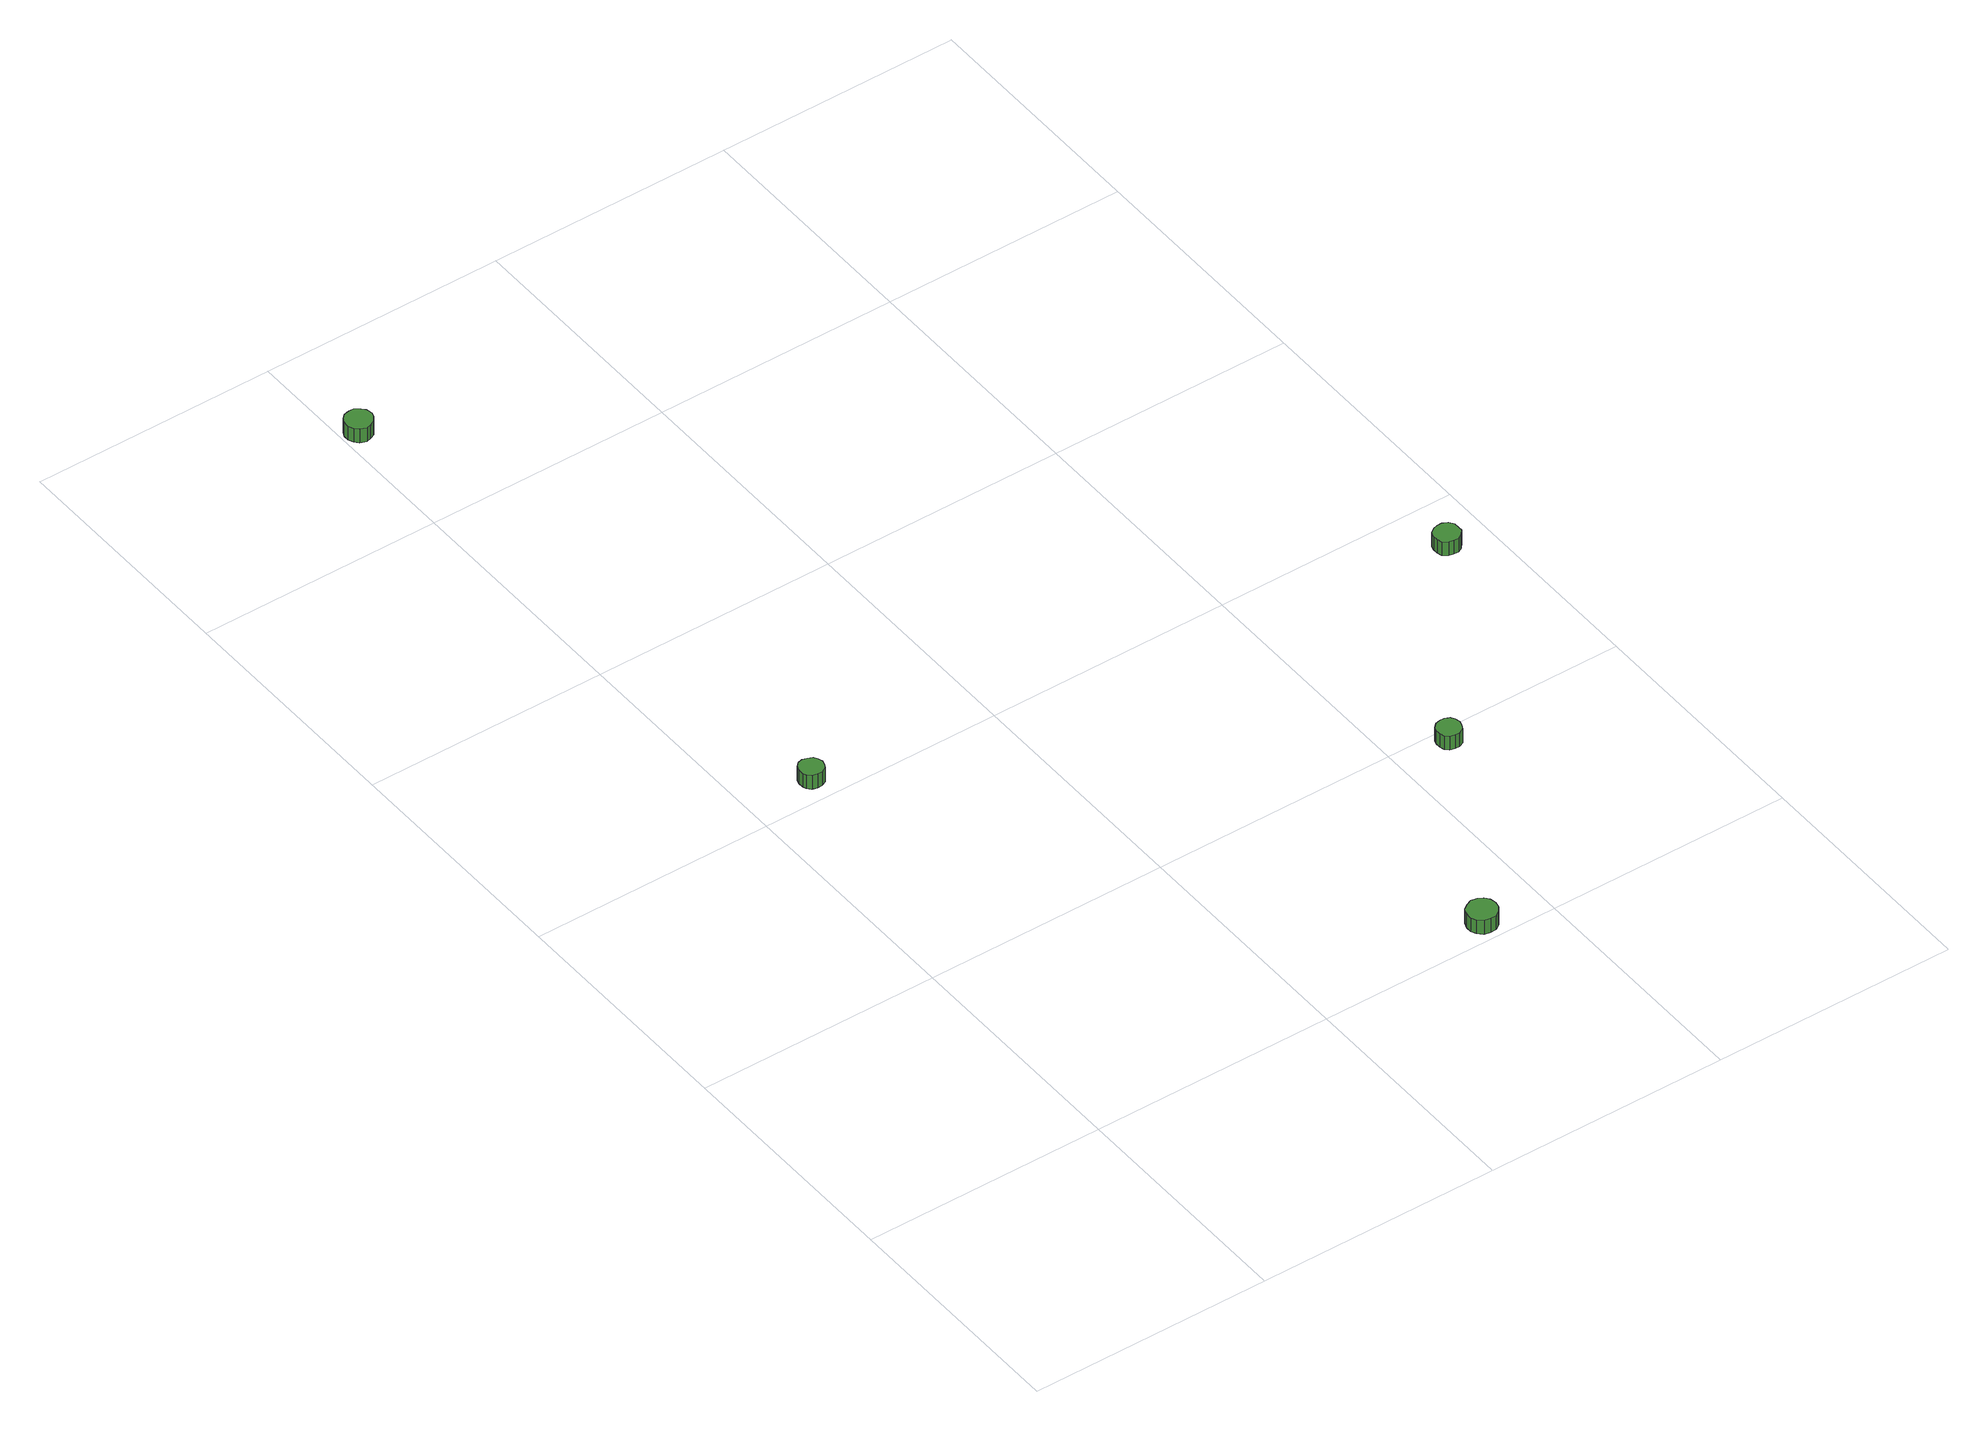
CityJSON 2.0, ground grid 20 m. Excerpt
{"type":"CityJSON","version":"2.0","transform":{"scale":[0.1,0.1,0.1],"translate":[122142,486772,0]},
"CityObjects":{
"tree1":{"type":"SolitaryVegetationObject","attributes":{"function":"something"},"geometry":[{"type":"MultiSurface","lod":"1","boundaries":[[[0,1,2,3,4,5,6,7,8,9,10,11,12,13,14]],[[15,16,17,18,19,20,21,22,23,24,25,26,27,28,29]],[[0,29,28,1]],[[1,28,27,2]],[[2,27,26,3]],[[3,26,25,4]],[[4,25,24,5]],[[5,24,23,6]],[[6,23,22,7]],[[7,22,21,8]],[[8,21,20,9]],[[9,20,19,10]],[[10,19,18,11]],[[11,18,17,12]],[[12,17,16,13]],[[13,16,15,14]],[[14,15,29,0]]]}]},
"tree2":{"type":"SolitaryVegetationObject","attributes":{"function":"something"},"geometry":[{"type":"MultiSurface","lod":"1","boundaries":[[[30,31,32,33,34,35,36,37,38,39,40,41,42,43,44]],[[45,46,47,48,49,50,51,52,53,54,55,56,57,58,59]],[[30,59,58,31]],[[31,58,57,32]],[[32,57,56,33]],[[33,56,55,34]],[[34,55,54,35]],[[35,54,53,36]],[[36,53,52,37]],[[37,52,51,38]],[[38,51,50,39]],[[39,50,49,40]],[[40,49,48,41]],[[41,48,47,42]],[[42,47,46,43]],[[43,46,45,44]],[[44,45,59,30]]]}]},
"tree3":{"type":"SolitaryVegetationObject","attributes":{"function":"something"},"geometry":[{"type":"MultiSurface","lod":"1","boundaries":[[[60,61,62,63,64,65,66,67,68,69,70,71,72,73,74]],[[75,76,77,78,79,80,81,82,83,84,85,86,87,88,89]],[[60,89,88,61]],[[61,88,87,62]],[[62,87,86,63]],[[63,86,85,64]],[[64,85,84,65]],[[65,84,83,66]],[[66,83,82,67]],[[67,82,81,68]],[[68,81,80,69]],[[69,80,79,70]],[[70,79,78,71]],[[71,78,77,72]],[[72,77,76,73]],[[73,76,75,74]],[[74,75,89,60]]]}]},
"tree4":{"type":"SolitaryVegetationObject","attributes":{"function":"something"},"geometry":[{"type":"MultiSurface","lod":"1","boundaries":[[[90,91,92,93,94,95,96,97,98,99,100,101,102,103,104]],[[105,106,107,108,109,110,111,112,113,114,115,116,117,118,119]],[[90,119,118,91]],[[91,118,117,92]],[[92,117,116,93]],[[93,116,115,94]],[[94,115,114,95]],[[95,114,113,96]],[[96,113,112,97]],[[97,112,111,98]],[[98,111,110,99]],[[99,110,109,100]],[[100,109,108,101]],[[101,108,107,102]],[[102,107,106,103]],[[103,106,105,104]],[[104,105,119,90]]]}]},
"tree5":{"type":"SolitaryVegetationObject","attributes":{"function":"something"},"geometry":[{"type":"MultiSurface","lod":"1","boundaries":[[[120,121,122,123,124,125,126,127,128,129,130,131,132,133,134]],[[135,136,137,138,139,140,141,142,143,144,145,146,147,148,149]],[[120,149,148,121]],[[121,148,147,122]],[[122,147,146,123]],[[123,146,145,124]],[[124,145,144,125]],[[125,144,143,126]],[[126,143,142,127]],[[127,142,141,128]],[[128,141,140,129]],[[129,140,139,130]],[[130,139,138,131]],[[131,138,137,132]],[[132,137,136,133]],[[133,136,135,134]],[[134,135,149,120]]]}]}
},
"vertices":[
[62,417,27],[61,421,27],[59,424,27],[55,426,27],[51,427,27],[47,426,27],[44,423,27],[43,419,27],[43,415,27],[44,412,27],[47,409,27],[51,408,27],[55,408,27],[59,410,27],[61,413,27],[61,413,14],[59,410,14],[55,408,14],[51,408,14],[47,409,14],[44,412,14],[43,415,14],[43,419,14],[44,423,14],[47,426,14],[51,427,14],[55,426,14],[59,424,14],[61,421,14],[62,417,14],
[25,909,23],[24,914,23],[21,917,23],[17,920,23],[13,920,23],[8,919,23],[5,916,23],[3,912,23],[3,907,23],[5,903,23],[8,900,23],[13,898,23],[17,899,23],[21,901,23],[24,905,23],[24,905,10],[21,901,10],[17,899,10],[13,898,10],[8,900,10],[5,903,10],[3,907,10],[3,912,10],[5,916,10],[8,919,10],[13,920,10],[17,920,10],[21,917,10],[24,914,10],[25,909,10],
[361,17,24],[360,22,24],[357,26,24],[353,28,24],[348,29,24],[343,27,24],[339,24,24],[337,19,24],[337,14,24],[339,10,24],[343,6,24],[348,5,24],[353,5,24],[357,8,24],[360,12,24],[360,12,11],[357,8,11],[353,5,11],[348,5,11],[343,6,11],[339,10,11],[337,14,11],[337,19,11],[339,24,11],[343,27,11],[348,29,11],[353,28,11],[357,26,11],[360,22,11],[361,17,11],
[454,188,24],[453,192,24],[451,195,24],[447,197,24],[443,197,24],[439,196,24],[436,193,24],[435,190,24],[435,186,24],[436,182,24],[439,179,24],[443,178,24],[447,178,24],[451,180,24],[453,184,24],[453,184,11],[451,180,11],[447,178,11],[443,178,11],[439,179,11],[436,182,11],[435,186,11],[435,190,11],[436,193,11],[439,196,11],[443,197,11],[447,197,11],[451,195,11],[453,192,11],[454,188,11],
[576,357,23],[576,361,23],[573,365,23],[569,367,23],[565,367,23],[561,366,23],[557,363,23],[556,359,23],[556,355,23],[557,351,23],[561,348,23],[565,347,23],[569,347,23],[573,349,23],[576,353,23],[576,353,10],[573,349,10],[569,347,10],[565,347,10],[561,348,10],[557,351,10],[556,355,10],[556,359,10],[557,363,10],[561,366,10],[565,367,10],[569,367,10],[573,365,10],[576,361,10],[576,357,10]
]}
